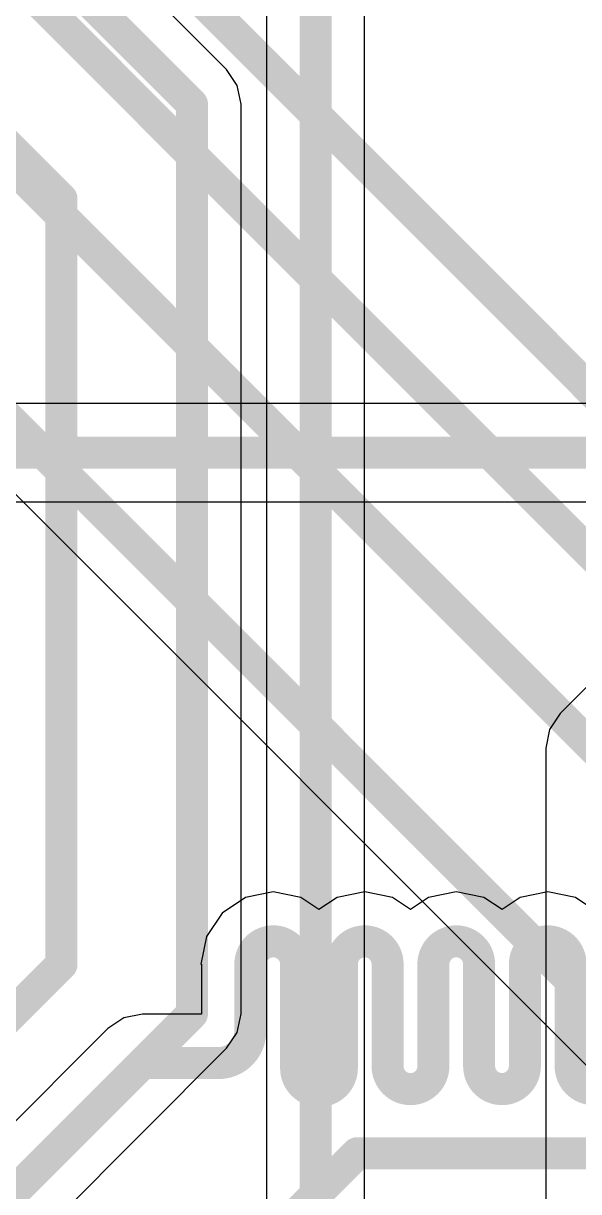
# Model space of a CAD drawing. Header units: inches. Extents: x -3 to 128, y -12 to 41.
# Drawn here: x 71.38 to 74.46, y 17.85 to 24.33 of the extents above; entities that cross this region are included whole.
import ezdxf

# ---------------------------------------------------------------- set-up
doc = ezdxf.new("R2010")
doc.units = ezdxf.units.IN
for name, color, linetype in [('Bottom Layer', 5, 'Continuous'), ('Layer 1', 16, 'Continuous'), ('Top Layer', 1, 'Continuous')]:
    doc.layers.add(name, color=color, linetype=linetype)

msp = doc.modelspace()

# ---------------------------------------------------------------- linework, layer by layer
at = {"layer": 'Bottom Layer'}
for p, q in [((72.5054, 24.0709), (68.7168, 27.8594)), ((72.727, 26.2528), (72.727, 17.1244)), ((73.2708, 17.0118), (73.2708, 26.2528)), ((72.5643, 23.9827), (72.5054, 24.0709)), ((72.585, 23.8786), (72.5643, 23.9827)), ((72.585, 18.8334), (72.585, 23.8786)), ((75.7215, 21.8643), (74.356, 20.4988)), ((74.356, 20.4988), (74.2971, 20.4106)), ((74.2971, 20.4106), (74.2764, 20.3065)), ((74.2764, 20.3065), (74.2764, 9.8908)), ((72.5643, 18.7293), (72.585, 18.8333)), ((72.585, 18.8333), (72.585, 18.8334)), ((72.5054, 18.6411), (72.5643, 18.7293)), ((68.6001, 14.7357), (72.5054, 18.6411)), ((72.5054, 18.6411), (72.5054, 18.6411))]:
    msp.add_line(p, q, dxfattribs=at)
for points in [[(68.2954, 27.8963, 0.1778, 0.1778, 0), (72.3131, 23.8786, 0.1778, 0.1778, 0)], [(67.6123, 27.3296, 0.1778, 0.1778, 0), (71.5885, 23.3535, 0.1778, 0.1778, 0)], [(72.9989, 17.0118, 0.1778, 0.1778, 0), (72.9989, 26.6565, 0.1778, 0.1778, 0)], [(72.3131, 18.8333, 0.1778, 0.1778, 0), (72.3131, 23.8786, 0.1778, 0.1778, 0)], [(71.5885, 19.1064, 0.1778, 0.1778, 0), (71.5885, 23.3535, 0.1778, 0.1778, 0)], [(66.972, 14.4898, 0.1778, 0.1778, 0), (71.5885, 19.1064, 0.1778, 0.1778, 0)], [(67.6965, 14.2168, 0.1778, 0.1778, 0), (72.3131, 18.8333, 0.1778, 0.1778, 0)]]:
    msp.add_lwpolyline(points, format="xyseb", dxfattribs=at)
for points in [[(72.2686, 23.8786, 0.0889, 0.0889, 1), (72.3575, 23.8786, 0.0889, 0.0889, 1)], [(72.2686, 23.8786, 0.0889, 0.0889, 1), (72.3575, 23.8786, 0.0889, 0.0889, 1)], [(71.5441, 23.3535, 0.0889, 0.0889, 1), (71.633, 23.3535, 0.0889, 0.0889, 1)], [(71.5441, 23.3535, 0.0889, 0.0889, 1), (71.633, 23.3535, 0.0889, 0.0889, 1)], [(71.5441, 19.1064, 0.0889, 0.0889, 1), (71.633, 19.1064, 0.0889, 0.0889, 1)], [(71.5441, 19.1064, 0.0889, 0.0889, 1), (71.633, 19.1064, 0.0889, 0.0889, 1)], [(72.2686, 18.8333, 0.0889, 0.0889, 1), (72.3575, 18.8333, 0.0889, 0.0889, 1)], [(72.2686, 18.8333, 0.0889, 0.0889, 1), (72.3575, 18.8333, 0.0889, 0.0889, 1)]]:
    msp.add_lwpolyline(points, format="xyseb", close=True, dxfattribs=at)
at = {"layer": 'Layer 1'}
msp.add_line((67.8397, 25.2082), (74.6811, 18.3668), dxfattribs=at)
for points in [[(69.8308, 26.079, 0.1778, 0.1778, 0), (75.5271, 20.3827, 0.1778, 0.1778, 0)], [(70.7302, 26.0889, 0.1778, 0.1778, 0), (75.6767, 21.1424, 0.1778, 0.1778, 0)], [(68.9314, 25.9153, 0.1778, 0.1778, 0), (75.0735, 19.7731, 0.1778, 0.1778, 0)], [(68.032, 25.4005, 0.1778, 0.1778, 0), (74.8734, 18.5591, 0.1778, 0.1778, 0)]]:
    msp.add_lwpolyline(points, format="xyseb", dxfattribs=at)
at = {"layer": 'Top Layer'}
for p, q in [((75.7899, 22.2177), (68.0574, 22.2177)), ((69.787, 21.6738), (75.8073, 21.6738)), ((72.7638, 19.509), (72.6101, 19.4785)), ((72.9174, 19.4785), (72.7638, 19.509)), ((73.2718, 19.509), (73.1181, 19.4785)), ((73.4254, 19.4785), (73.2718, 19.509)), ((73.7798, 19.509), (73.6261, 19.4785)), ((73.9334, 19.4785), (73.7798, 19.509)), ((74.2878, 19.509), (74.1341, 19.4785)), ((74.4414, 19.4785), (74.2878, 19.509)), ((72.6101, 19.4785), (72.4799, 19.3915)), ((73.0178, 19.4114), (72.9174, 19.4785)), ((73.1181, 19.4785), (73.0178, 19.4114)), ((73.5258, 19.4114), (73.4254, 19.4785)), ((73.6261, 19.4785), (73.5258, 19.4114)), ((74.0338, 19.4114), (73.9334, 19.4785)), ((74.1341, 19.4785), (74.0338, 19.4114)), ((74.5716, 19.3915), (74.4414, 19.4785)), ((72.4799, 19.3915), (72.3929, 19.2612)), ((72.3929, 19.2612), (72.3623, 19.1076)), ((72.3623, 19.1076), (72.3648, 19.1076)), ((72.3648, 19.1076), (72.3648, 18.831)), ((71.9348, 18.8103), (71.8465, 18.7513)), ((72.0388, 18.831), (71.9348, 18.8103)), ((72.3648, 18.831), (72.0388, 18.831)), ((72.0388, 18.831), (72.0388, 18.831)), ((71.8465, 18.7513), (71.0378, 17.9426))]:
    msp.add_line(p, q, dxfattribs=at)
for points in [[(66.3502, 21.9457, 0.1778, 0.1778, 0), (76.1875, 21.9457, 0.1778, 0.1778, 0)], [(72.6368, 19.1076, 0.1778, 0.1778, -1), (72.8908, 19.1076, 0.1778, 0.1778, 0)], [(73.1448, 19.1076, 0.1778, 0.1778, -1), (73.3988, 19.1076, 0.1778, 0.1778, 0)], [(73.6528, 19.1076, 0.1778, 0.1778, -1), (73.9068, 19.1076, 0.1778, 0.1778, 0)], [(74.1608, 19.1076, 0.1778, 0.1778, -1), (74.4148, 19.1076, 0.1778, 0.1778, 0)], [(72.6368, 18.7369, 0.1778, 0.1778, 0), (72.6368, 19.1076, 0.1778, 0.1778, 0)], [(72.8908, 18.5313, 0.1778, 0.1778, 0), (72.8908, 19.1076, 0.1778, 0.1778, 0)], [(73.1448, 18.5313, 0.1778, 0.1778, 0), (73.1448, 19.1076, 0.1778, 0.1778, 0)], [(73.3988, 18.5417, 0.1778, 0.1778, 0), (73.3988, 19.1076, 0.1778, 0.1778, 0)], [(73.6528, 18.5417, 0.1778, 0.1778, 0), (73.6528, 19.1076, 0.1778, 0.1778, 0)], [(73.9068, 18.5417, 0.1778, 0.1778, 0), (73.9068, 19.1076, 0.1778, 0.1778, 0)], [(74.1608, 18.5417, 0.1778, 0.1778, 0), (74.1608, 19.1076, 0.1778, 0.1778, 0)], [(74.4148, 18.5417, 0.1778, 0.1778, 0), (74.4148, 19.1076, 0.1778, 0.1778, 0)], [(72.6368, 18.7369, 0.1778, 0.1778, -0.414214), (72.459, 18.5591, 0.1778, 0.1778, 0)], [(71.23, 17.7503, 0.1778, 0.1778, 0), (72.0388, 18.5591, 0.1778, 0.1778, 0)], [(72.0388, 18.5591, 0.1778, 0.1778, 0), (72.37, 18.5591, 0.1778, 0.1778, 0)], [(72.37, 18.5591, 0.1778, 0.1778, 0), (72.459, 18.5591, 0.1778, 0.1778, 0)], [(73.1448, 18.5313, 0.1778, 0.1778, -1), (72.8908, 18.5313, 0.1778, 0.1778, 0)], [(73.6528, 18.5417, 0.1778, 0.1778, -1), (73.3988, 18.5417, 0.1778, 0.1778, 0)], [(74.1608, 18.5417, 0.1778, 0.1778, -1), (73.9068, 18.5417, 0.1778, 0.1778, 0)], [(74.6688, 18.5417, 0.1778, 0.1778, -1), (74.4148, 18.5417, 0.1778, 0.1778, 0)], [(72.23, 17.0589, 0.1778, 0.1778, 0), (73.2302, 18.0591, 0.1778, 0.1778, 0)], [(73.2302, 18.0591, 0.1778, 0.1778, 0), (92.2901, 18.0591, 0.1778, 0.1778, 0)]]:
    msp.add_lwpolyline(points, format="xyseb", dxfattribs=at)
for points in [[(72.5923, 19.1076, 0.0889, 0.0889, 1), (72.6812, 19.1076, 0.0889, 0.0889, 1)], [(72.5923, 19.1076, 0.0889, 0.0889, 1), (72.6812, 19.1076, 0.0889, 0.0889, 1)], [(72.8463, 19.1076, 0.0889, 0.0889, 1), (72.9352, 19.1076, 0.0889, 0.0889, 1)], [(72.8463, 19.1076, 0.0889, 0.0889, 1), (72.9352, 19.1076, 0.0889, 0.0889, 1)], [(73.1003, 19.1076, 0.0889, 0.0889, 1), (73.1892, 19.1076, 0.0889, 0.0889, 1)], [(73.1003, 19.1076, 0.0889, 0.0889, 1), (73.1892, 19.1076, 0.0889, 0.0889, 1)], [(73.3543, 19.1076, 0.0889, 0.0889, 1), (73.4432, 19.1076, 0.0889, 0.0889, 1)], [(73.3543, 19.1076, 0.0889, 0.0889, 1), (73.4432, 19.1076, 0.0889, 0.0889, 1)], [(73.6083, 19.1076, 0.0889, 0.0889, 1), (73.6972, 19.1076, 0.0889, 0.0889, 1)], [(73.6083, 19.1076, 0.0889, 0.0889, 1), (73.6972, 19.1076, 0.0889, 0.0889, 1)], [(73.8623, 19.1076, 0.0889, 0.0889, 1), (73.9512, 19.1076, 0.0889, 0.0889, 1)], [(73.8623, 19.1076, 0.0889, 0.0889, 1), (73.9512, 19.1076, 0.0889, 0.0889, 1)], [(74.1163, 19.1076, 0.0889, 0.0889, 1), (74.2052, 19.1076, 0.0889, 0.0889, 1)], [(74.1163, 19.1076, 0.0889, 0.0889, 1), (74.2052, 19.1076, 0.0889, 0.0889, 1)], [(74.3703, 19.1076, 0.0889, 0.0889, 1), (74.4592, 19.1076, 0.0889, 0.0889, 1)], [(74.3703, 19.1076, 0.0889, 0.0889, 1), (74.4592, 19.1076, 0.0889, 0.0889, 1)], [(72.5923, 18.7369, 0.0889, 0.0889, 1), (72.6812, 18.7369, 0.0889, 0.0889, 1)], [(72.5923, 18.7369, 0.0889, 0.0889, 1), (72.6812, 18.7369, 0.0889, 0.0889, 1)], [(71.9944, 18.5591, 0.0889, 0.0889, 1), (72.0833, 18.5591, 0.0889, 0.0889, 1)], [(71.9944, 18.5591, 0.0889, 0.0889, 1), (72.0833, 18.5591, 0.0889, 0.0889, 1)], [(72.3256, 18.5591, 0.0889, 0.0889, 1), (72.4145, 18.5591, 0.0889, 0.0889, 1)], [(72.3256, 18.5591, 0.0889, 0.0889, 1), (72.4145, 18.5591, 0.0889, 0.0889, 1)], [(72.4145, 18.5591, 0.0889, 0.0889, 1), (72.5034, 18.5591, 0.0889, 0.0889, 1)], [(72.4145, 18.5591, 0.0889, 0.0889, 1), (72.5034, 18.5591, 0.0889, 0.0889, 1)], [(72.8463, 18.5313, 0.0889, 0.0889, 1), (72.9352, 18.5313, 0.0889, 0.0889, 1)], [(72.8463, 18.5313, 0.0889, 0.0889, 1), (72.9352, 18.5313, 0.0889, 0.0889, 1)], [(73.1003, 18.5313, 0.0889, 0.0889, 1), (73.1892, 18.5313, 0.0889, 0.0889, 1)], [(73.1003, 18.5313, 0.0889, 0.0889, 1), (73.1892, 18.5313, 0.0889, 0.0889, 1)], [(73.3543, 18.5417, 0.0889, 0.0889, 1), (73.4432, 18.5417, 0.0889, 0.0889, 1)], [(73.3543, 18.5417, 0.0889, 0.0889, 1), (73.4432, 18.5417, 0.0889, 0.0889, 1)], [(73.6083, 18.5417, 0.0889, 0.0889, 1), (73.6972, 18.5417, 0.0889, 0.0889, 1)], [(73.6083, 18.5417, 0.0889, 0.0889, 1), (73.6972, 18.5417, 0.0889, 0.0889, 1)], [(73.8623, 18.5417, 0.0889, 0.0889, 1), (73.9512, 18.5417, 0.0889, 0.0889, 1)], [(73.8623, 18.5417, 0.0889, 0.0889, 1), (73.9512, 18.5417, 0.0889, 0.0889, 1)], [(74.1163, 18.5417, 0.0889, 0.0889, 1), (74.2052, 18.5417, 0.0889, 0.0889, 1)], [(74.1163, 18.5417, 0.0889, 0.0889, 1), (74.2052, 18.5417, 0.0889, 0.0889, 1)], [(74.3703, 18.5417, 0.0889, 0.0889, 1), (74.4592, 18.5417, 0.0889, 0.0889, 1)], [(74.3703, 18.5417, 0.0889, 0.0889, 1), (74.4592, 18.5417, 0.0889, 0.0889, 1)], [(73.1857, 18.0591, 0.0889, 0.0889, 1), (73.2746, 18.0591, 0.0889, 0.0889, 1)], [(73.1857, 18.0591, 0.0889, 0.0889, 1), (73.2746, 18.0591, 0.0889, 0.0889, 1)]]:
    msp.add_lwpolyline(points, format="xyseb", close=True, dxfattribs=at)

doc.saveas('drawing.dxf')
